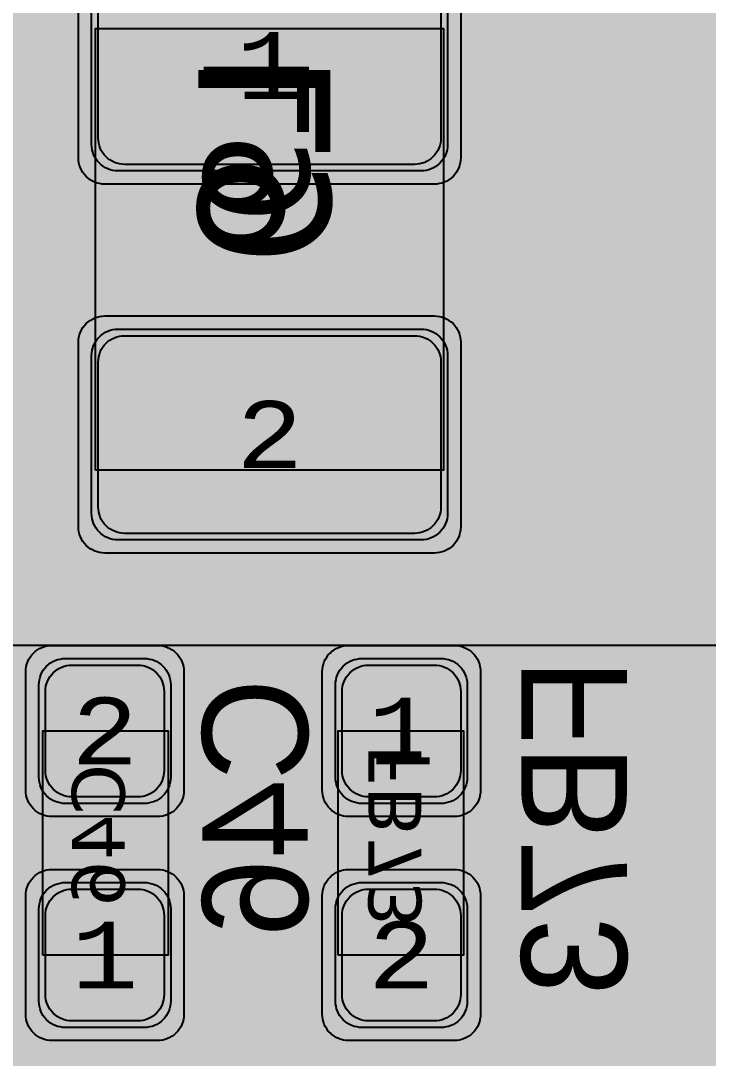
# Model space of a CAD drawing. Extents: x -28 to 199, y -61 to 255.
# Drawn here: x 36.86 to 42.08, y 205.87 to 213.74 of the extents above; entities that cross this region are included whole.
import ezdxf
from ezdxf.enums import TextEntityAlignment as Align

# ---------------------------------------------------------------- set-up
doc = ezdxf.new("R2010")
doc.units = 0
doc.header["$MEASUREMENT"] = 0
for name, color, linetype in [('ASSEMBLY_OUTLINES_BTM', 191, 'CONTINUOUS'), ('ASSEMBLY_OUTLINES_TOP', 102, 'CONTINUOUS'), ('ASSEMBLY_PART_NUMBERS_BTM', 191, 'CONTINUOUS'), ('ASSEMBLY_PART_NUMBERS_TOP', 102, 'CONTINUOUS'), ('ASSEMBLY_REF_DES_BTM', 191, 'CONTINUOUS'), ('DRILL_DRAWING', 21, 'CONTINUOUS'), ('GENERATED_SILKSCREEN_BTM', 255, 'CONTINUOUS'), ('GENERATED_SILKSCREEN_TOP', 140, 'CONTINUOUS'), ('PART_PADS_SMD_BTM', 10, 'CONTINUOUS'), ('PIN_NUMBERS_BTM', 8, 'CONTINUOUS'), ('PIN_NUMBERS_TOP', 8, 'CONTINUOUS'), ('PLACEMENT_OUTLINES_BTM', 222, 'CONTINUOUS'), ('PLACEMENT_OUTLINES_TOP', 130, 'CONTINUOUS'), ('PLANE_DATA_LAYER_TOP', 150, 'CONTINUOUS'), ('PLANE_SHAPES_LAYER_2', 230, 'CONTINUOUS'), ('PLANE_SHAPES_LAYER_3', 81, 'CONTINUOUS'), ('PLANE_SHAPES_LAYER_TOP', 150, 'CONTINUOUS'), ('SILKSCREEN_OUTLINES_BTM', 211, 'CONTINUOUS'), ('SILKSCREEN_OUTLINES_TOP', 150, 'CONTINUOUS'), ('SILKSCREEN_REF_DES_BTM', 211, 'CONTINUOUS'), ('SOLDERMASK_PADS_BTM', 12, 'CONTINUOUS'), ('SOLDERPASTE_PADS_BTM', 12, 'CONTINUOUS'), ('TRACES_LAYER_BOTTOM', 10, 'CONTINUOUS'), ('TRACES_LAYER_TOP', 150, 'CONTINUOUS')]:
    doc.layers.add(name, color=color, linetype=linetype)
doc.styles.add('COURIER_NEW', font='COUR.TTF')
doc.styles.add('VERDANA', font='verdana.TTF')
doc.styles.add('VERIBEST_GERBER_0', font='txt')

msp = doc.modelspace()

# ---------------------------------------------------------------- hatches: boundary and pattern name
at = {"layer": 'PLANE_DATA_LAYER_TOP'}
h = msp.add_hatch(color=256, dxfattribs=at)
h.paths.add_polyline_path([(80, 232.365844, -0.1989099556854013), (79.977682, 232.311963), (76.210945, 228.545226, -0.1989133663345171), (76.157063, 228.522908), (59.914305, 228.522908, -0.198913366334503), (59.860423, 228.545226), (59.320177, 229.085472, 0.1989122151386104), (58.966624, 229.231919), (50.250273, 229.231919, 0.0837973501695308), (50.086168, 229.204221, -0.0837986131993937), (50.061158, 229.2), (49.753893, 229.2, -0.1385740107174436), (49.714013, 229.211269, 1.0804036103222296), (49.168413, 228.146495, -0.8191892513054791), (49.139002, 228), (48.689638, 228, -0.1756631756824748), (48.640808, 228.017701, 0.3625092994040223), (47.359192, 228.017701, -0.1756631756824748), (47.310362, 228), (47.000008, 228, 0.414213562373095), (47, 227.999992), (47, 225.568799, -0.1989099556854013), (46.977682, 225.514918), (45.792168, 224.329403, 0.1989122151386141), (45.645721, 223.97585), (45.645721, 222.741241, -0.7495331930101992), (45.505318, 222.700199, 3.4209104294883637), (45.505318, 221.299801, -0.7495331930101992), (45.645721, 221.258759), (45.645721, 216.903659, 0.1989122151386141), (45.792168, 216.550106), (46.977682, 215.364592, -0.1989099556853327), (47, 215.310711), (47, 208.3262, -0.414213562373095), (46.9238, 208.25), (40.250008, 208.25, 0.414213562373095), (40.25, 208.249992), (40.25, 207.509818, -0.1989099556853327), (40.227682, 207.455937), (39.293327, 206.521582, -0.1630063276675114), (39.250007, 206.5, 0.3431077501110799), (39.25, 206.499993, -0.163006327667525), (39.228418, 206.456673), (39.204184, 206.432439, 0.1989122151386036), (39.057737, 206.078886), (39.057737, 199.827847, -0.1989099556853499), (39.035419, 199.773966), (38.237431, 198.975978, -0.1989133663344342), (38.183549, 198.95366), (34.8262, 198.95366, -0.414213562373095), (34.75, 199.02986), (34.75, 206.499992, 0.414213562373095), (34.749992, 206.5), (34.317913, 206.5, -0.1960198588118564), (34.264635, 206.521722, 0.1960197135562124), (33.95, 206.65), (31.85, 206.65, 0.1960197135562153), (31.535365, 206.521722, -0.1960198588118564), (31.482087, 206.5), (30.017913, 206.5, -0.1960198588118564), (29.964635, 206.521722, 0.1960197135562153), (29.65, 206.65), (27.55, 206.65, 0.1960197135562138), (27.235365, 206.521722, -0.196019858811865), (27.182087, 206.5), (26.0762, 206.5, -0.414213562373095), (26, 206.5762), (26, 209.249992, 0.414213562373095), (25.999992, 209.25), (22.5762, 209.25, -0.414213562373095), (22.5, 209.3262), (22.5, 217.1738, -0.414213562373095), (22.5762, 217.25), (40.249992, 217.25, 0.414213562373095), (40.25, 217.250008), (40.25, 235.6738, -0.414213562373095), (40.3262, 235.75), (40.926501, 235.75, -0.3936083065980414), (41.00251, 235.679195, 0.9315311087574788), (42.99749, 235.679195, -0.3936083065980414), (43.073499, 235.75), (45.676501, 235.75, -0.3936083065980414), (45.75251, 235.679195, 0.9315311087574788), (47.74749, 235.679195, -0.3936083065980414), (47.823499, 235.75), (54.749992, 235.75, 0.414213562373095), (54.75, 235.750008), (54.75, 253.9238, -0.414213562373095), (54.8262, 254), (76.4238, 254, -0.414213562373095), (76.5, 253.9238), (76.5, 245.000008, 0.414213562373095), (76.500008, 245), (76.9238, 245, -0.414213562373095), (77, 244.9238), (77, 243.738669, -0.1989099556853327), (76.977682, 243.684788), (75.896687, 242.603793, -0.138572885290835), (75.860519, 242.583563, 0.3470511284967585), (75.4, 242.000001), (75.4, 241.999997, 0.8890740124386082), (76.583563, 241.860519, -0.1385728852907777), (76.603793, 241.896687), (77.853553, 243.146447, 0.1989122151386141), (78, 243.5), (78, 244.9238, -0.414213562373095), (78.0762, 245), (79.9238, 245, -0.414213562373095), (80, 244.9238)], flags=0)
h.paths.add_polyline_path([(43.11, 211.84, -0.9999999999999999), (45.709999999999994, 211.84, -0.9999999999999999)], flags=0)
h.paths.add_polyline_path([(43.11, 232.16, -0.9999999999999999), (45.709999999999994, 232.16, -0.9999999999999999)], flags=0)
h.paths.add_polyline_path([(70.36, 251.16, -0.9999999999999999), (72.96, 251.16, -0.9999999999999999)], flags=0)
h.paths.add_polyline_path([(75.85382, 232.201656, 1.5269321533254407), (77.798344, 234.14618, -0.3083936079367561), (77.75, 234.217106), (77.75, 236.85, 0.1989122151386141), (77.603553, 237.203553), (74.003793, 240.803313, -0.1385728852908702), (73.983563, 240.839481, 0.5290192293501887), (73.056188, 241.191725, -0.5447508126718748), (72.937635, 241.2401, 0.9111800432088785), (70.36, 241), (70.36, 240.999999, 0.7658860095707771), (72.783466, 240.345916, -0.5447523950639244), (72.911374, 240.351799, 0.1812054976169237), (73.260519, 240.116437, -0.1385728852908801), (73.296687, 240.096207), (76.727682, 236.665212, -0.1989099556853327), (76.75, 236.611331), (76.75, 234.217106, -0.3083936079367562), (76.701656, 234.14618, 0.2085264349626477), (75.85382, 233.298344, -0.30839360793669), (75.782894, 233.25), (73.57, 233.25, 0.1989122151386067), (73.216447, 233.103553), (72.190166, 232.077272, -0.292650029123305), (72.109912, 232.059663, 4.55738777888818), (72.879663, 231.289912, -0.0885792902101388), (72.874954, 231.316284), (72.874954, 231.316285, -0.1989099556854013), (72.897272, 231.370166), (73.754788, 232.227682, -0.1989133663345172), (73.80867, 232.25), (75.782894, 232.25, -0.30839360793669)], flags=0)
at = {"layer": 'PLANE_SHAPES_LAYER_2'}
h = msp.add_hatch(color=256, dxfattribs=at)
h.paths.add_polyline_path([(169.5, 129.25), (149.5, 129.25), (142.25, 122), (142.25, 90.5), (147.5, 90.5), (147.5, 80), (154, 80), (154, 69.25), (131.75, 69.25), (131.75, 73.25), (121.25, 73.25), (121.25, 81), (110.5, 81), (110.5, 125.75), (106.5, 125.75), (106.5, 128.75), (93.5, 128.75), (93.5, 120.25), (91.75, 120.25), (91.75, 121.5), (80, 121.5), (80, 118.25), (73.25, 118.25), (73.25, 124.5), (67.5, 124.5), (67.5, 128), (57.75, 128), (57.75, 120.25), (55.25, 120.25), (55.25, 121.5), (47.5, 121.5), (47.5, 119), (35, 119), (35, 134.75), (32.75, 134.75), (32.75, 159.75), (29.25, 159.75), (29.25, 175.25), (22.5, 175.25), (22.5, 195.25), (17.25, 195.25), (17.25, 198), (22.5, 198), (22.5, 216.5), (40.25, 216.5), (40.25, 235.5), (54.5, 235.5), (54.5, 254), (87.25, 254), (87.25, 236.25), (86.25, 236.25), (86.25, 228.75), (81, 228.75), (81, 218.75), (95.25, 218.75), (95.25, 194.5), (87, 194.5), (87, 172), (131.1, 172), (131.1, 208.75), (115.5, 208.75), (115.5, 213.75), (106.75, 213.75), (106.75, 218.75), (110.25, 222.25), (110.25, 226.25), (142.5, 226.25), (142.5, 221.5), (160.5, 221.5), (160.5, 240.75), (169.5, 240.75)])
h.paths.add_polyline_path([(35.5, 149.5), (41.75, 149.5), (41.75, 152), (39.25, 152), (39.25, 154), (37.75, 154), (37.75, 152), (35.5, 152)], flags=16)
h.paths.add_polyline_path([(37.5, 125.75), (37.5, 128.75), (42.75, 128.75), (42.75, 125.75)], flags=16)
h.paths.add_polyline_path([(52, 127.75), (52, 130.75), (54.25, 130.75), (54.25, 127.75)], flags=16)
h.paths.add_polyline_path([(50.75, 219.5), (50.75, 226.5), (71.75, 226.5), (71.75, 219.5)], flags=16)
h.paths.add_polyline_path([(66.5, 150.75), (66.5, 177.5), (72.25, 177.5), (72.25, 150.75)], flags=16)
h.paths.add_polyline_path([(47.25, 185.25), (73, 185.25), (73, 188.25), (70.25, 188.25), (70.25, 191), (47.25, 191)], flags=16)
h.paths.add_polyline_path([(84.5, 208), (84.5, 212.75), (85, 212.75), (85, 208)], flags=16)
h.paths.add_polyline_path([(61.5, 137.25), (87.75, 137.25), (87.75, 140.5), (84.75, 140.5), (84.75, 143), (61.5, 143)], flags=16)
h.paths.add_polyline_path([(88.75, 127), (88.75, 130), (91, 130), (91, 127)], flags=16)
h.paths.add_polyline_path([(85.5, 130.25), (85.5, 132.5), (91, 132.5), (91, 130.25)], flags=16)
h.paths.add_polyline_path([(108.75, 142.25), (135.75, 142.25), (135.75, 145.75), (132.25, 145.75), (132.25, 149), (108.75, 149)], flags=16)
h.paths.add_polyline_path([(114.25, 126.75), (140.75, 126.75), (140.75, 129.75), (137.25, 129.75), (137.25, 133), (114.25, 133)], flags=16)
h.paths.add_polyline_path([(155.25, 180.25), (166.25, 180.25), (166.25, 186.25), (152.25, 186.25), (152.25, 183), (155.25, 183)], flags=16)
at = {"layer": 'PLANE_SHAPES_LAYER_3'}
h = msp.add_hatch(color=256, dxfattribs=at)
h.paths.add_polyline_path([(169.5, 129.25), (149.5, 129.25), (142.25, 122), (142.25, 90.5), (147.5, 90.5), (147.5, 80), (154, 80), (154, 69.25), (131.75, 69.25), (131.75, 73.25), (121.25, 73.25), (121.25, 81), (110.5, 81), (110.5, 125.75), (106.5, 125.75), (106.5, 128.75), (93.5, 128.75), (93.5, 120.25), (91.75, 120.25), (91.75, 121.5), (80, 121.5), (80, 118.25), (73.25, 118.25), (73.25, 124.5), (67.5, 124.5), (67.5, 127.75), (58.25, 127.75), (58.25, 130.25), (88.75, 130.25), (88.75, 127), (91, 127), (91, 132.5), (55, 132.5), (55, 131.25), (52, 131.25), (52, 127.75), (55, 127.75), (55, 127.25), (57.75, 127.25), (57.75, 120.25), (55.25, 120.25), (55.25, 121.5), (47.5, 121.5), (47.5, 119), (35, 119), (35, 134.75), (32.75, 134.75), (32.75, 159.75), (29.25, 159.75), (29.25, 175.25), (22.5, 175.25), (22.5, 195.25), (17.25, 195.25), (17.25, 198), (22.5, 198), (22.5, 216.5), (40.25, 216.5), (40.25, 235.5), (54.5, 235.5), (54.5, 254), (87.25, 254), (87.25, 236.25), (86.25, 236.25), (86.25, 228.75), (81, 228.75), (81, 218.75), (95.25, 218.75), (95.25, 194.5), (87, 194.5), (87, 172), (131.1, 172), (131.1, 208.75), (115.5, 208.75), (115.5, 213.75), (106.75, 213.75), (106.75, 218.75), (110.25, 222.25), (110.25, 226.25), (142.5, 226.25), (142.5, 221.5), (160.5, 221.5), (160.5, 240.75), (169.5, 240.75)])
h.paths.add_polyline_path([(35.5, 149.5), (41.75, 149.5), (41.75, 152), (39.25, 152), (39.25, 154), (37.75, 154), (37.75, 152), (35.5, 152)], flags=16)
h.paths.add_polyline_path([(37.5, 125.75), (37.5, 128.75), (42.75, 128.75), (42.75, 125.75)], flags=16)
h.paths.add_polyline_path([(50.75, 219.5), (50.75, 226.5), (71.75, 226.5), (71.75, 219.5)], flags=16)
h.paths.add_polyline_path([(66.5, 150.75), (66.5, 177.5), (72.25, 177.5), (72.25, 150.75)], flags=16)
h.paths.add_polyline_path([(47.25, 185.25), (73, 185.25), (73, 188.25), (70.25, 188.25), (70.25, 191), (47.25, 191)], flags=16)
h.paths.add_polyline_path([(84.5, 208), (84.5, 212.75), (85, 212.75), (85, 208)], flags=16)
h.paths.add_polyline_path([(61.5, 137.25), (87.75, 137.25), (87.75, 140.5), (84.75, 140.5), (84.75, 143), (61.5, 143)], flags=16)
h.paths.add_polyline_path([(108.75, 142.25), (135.75, 142.25), (135.75, 145.75), (132.25, 145.75), (132.25, 149), (108.75, 149)], flags=16)
h.paths.add_polyline_path([(114.25, 126.75), (140.75, 126.75), (140.75, 129.75), (137.25, 129.75), (137.25, 133), (114.25, 133)], flags=16)
h.paths.add_polyline_path([(155.25, 180.25), (166.25, 180.25), (166.25, 186.25), (152.25, 186.25), (152.25, 183), (155.25, 183)], flags=16)

# ---------------------------------------------------------------- linework, layer by layer
at = {"layer": 'ASSEMBLY_OUTLINES_BTM'}
for points in [[(37.43, 210.33), (37.43, 213.68), (40.07, 213.68), (40.07, 210.33)], [(37.03, 206.65), (37.03, 208.35), (37.98, 208.35), (37.98, 206.65)], [(39.27, 206.65), (39.27, 208.35), (40.22, 208.35), (40.22, 206.65)]]:
    msp.add_lwpolyline(points, close=True, dxfattribs=at)
at = {"layer": 'ASSEMBLY_OUTLINES_TOP', "const_width": 0.2}
msp.add_lwpolyline([(21.25, 209), (21.25, 235), (47.25, 235), (47.25, 209)], close=True, dxfattribs=at)
at = {"layer": 'GENERATED_SILKSCREEN_BTM', "const_width": 0.15}
for points in [[(37.430005, 211.416164, 1.1642e-05), (37.429995, 211.416156), (37.429995, 212.583844, 1.1642e-05), (37.430005, 212.583836), (37.430005, 211.416164)], [(39.295005, 212.399), (39.294005, 212.368, -0.0493889889), (39.294005, 212.367999), (39.292005, 212.337, -0.0493889889), (39.292005, 212.336999), (39.289005, 212.307), (39.289005, 212.306999), (39.284005, 212.278999), (39.278005, 212.250999, -0.0493889889), (39.278005, 212.250998), (39.271005, 212.224999), (39.271005, 212.224998), (39.262005, 212.198998), (39.252005, 212.174998, -0.1845275517), (39.252003, 212.174995), (39.240005, 212.151, -0.1119910938), (39.240004, 212.150998), (39.228005, 212.129, -0.1622776599), (39.228004, 212.128997), (39.214004, 212.107997), (39.199004, 212.086997), (39.183004, 212.067997, -0.0710678115), (39.183003, 212.067996), (39.166005, 212.049998, -0.1119910923), (39.166004, 212.049996), (39.148004, 212.031996, -0.1622776596), (39.148001, 212.031995), (39.129003, 212.015996), (39.109003, 212.000996), (39.088003, 211.985996, -0.0710678118), (39.088002, 211.985995), (39.066003, 211.972996, -0.1622776596), (39.066, 211.972995), (39.042004, 211.960997, -0.1622776604), (39.042002, 211.960995), (39.018002, 211.949995), (38.993002, 211.938995), (38.967002, 211.929995, -0.0990195134), (38.967, 211.929995), (38.940002, 211.921995, -0.049388989), (38.940001, 211.921995), (38.883001, 211.907995), (38.822001, 211.898995, -0.0990195139), (38.821999, 211.898995), (38.759001, 211.892995, -0.049388989), (38.759, 211.892995), (38.692, 211.890995), (38.657, 211.890995, -0.049388989), (38.656999, 211.890995), (38.623, 211.892995, -0.049388989), (38.622999, 211.892995), (38.591001, 211.894995, -0.0990195134), (38.590999, 211.894995), (38.560999, 211.898995), (38.532999, 211.902995), (38.505999, 211.908995), (38.479999, 211.915995, -0.049388989), (38.479998, 211.915995), (38.457, 211.922995, -0.0990195134), (38.456998, 211.922995), (38.433998, 211.930995), (38.412998, 211.940995, -0.1622776611), (38.412996, 211.940997), (38.393, 211.950995, -0.1622776605), (38.392997, 211.950996), (38.373998, 211.961995, -0.0710678118), (38.373997, 211.961996), (38.355997, 211.973996), (38.338997, 211.985996, -0.049388989), (38.338996, 211.985996), (38.322997, 211.999996, -0.0710678118), (38.322996, 211.999997), (38.307997, 212.013996, -0.0710678115), (38.307996, 212.013997), (38.285997, 212.038996, -0.071067812), (38.285996, 212.038997), (38.266996, 212.065997, -0.1622776597), (38.266995, 212.066), (38.250997, 212.095995, -0.1845275531), (38.250995, 212.095998), (38.236995, 212.126998), (38.236995, 212.126999), (38.226995, 212.158998, -0.049388989), (38.226995, 212.158999), (38.219995, 212.193999), (38.215995, 212.228999), (38.215995, 212.229), (38.213995, 212.265999, -0.0990195133), (38.213995, 212.266001), (38.214005, 212.266185), (38.215995, 212.303), (38.215995, 212.303001), (38.219995, 212.339001), (38.227995, 212.373001), (38.227995, 212.373002), (38.238995, 212.405002), (38.252995, 212.436002, -0.2052577019), (38.252998, 212.436005), (38.269995, 212.466, -0.1622776597), (38.269996, 212.466003), (38.290996, 212.494003), (38.313996, 212.521003, -0.0710678115), (38.313997, 212.521004), (38.318153, 212.525), (38.318167, 212.525), (38.314004, 212.520997), (38.291004, 212.493997), (38.270004, 212.465997, -0.0710678115), (38.270003, 212.465996), (38.253005, 212.436), (38.253005, 212.435998), (38.239005, 212.404998), (38.228005, 212.372998, -0.0493889889), (38.228005, 212.372997), (38.220005, 212.338999), (38.216005, 212.302999), (38.214005, 212.266), (38.216005, 212.229001), (38.220005, 212.194001), (38.227005, 212.159001), (38.237004, 212.127003, -0.071067812), (38.237005, 212.127002), (38.251005, 212.096002), (38.251005, 212.096), (38.267003, 212.066004, -0.0710678118), (38.267004, 212.066003), (38.286004, 212.039003), (38.308004, 212.014003), (38.323003, 212.000004, -0.049388989), (38.323004, 212.000004), (38.339003, 211.986004), (38.356003, 211.974004), (38.374003, 211.962004), (38.393003, 211.951004, -0.0710678127), (38.393004, 211.951003), (38.413, 211.941005, -0.0990195139), (38.413002, 211.941005), (38.434002, 211.931005), (38.457002, 211.923005, -0.0710678118), (38.457003, 211.923004), (38.480001, 211.916005), (38.506001, 211.909005), (38.533001, 211.903005), (38.561001, 211.899005), (38.591001, 211.895005), (38.623, 211.893005, -0.0493889894), (38.623001, 211.893005), (38.657, 211.891005), (38.692, 211.891005), (38.759, 211.893005), (38.821998, 211.899005, -0.049388989), (38.821999, 211.899005), (38.882999, 211.908005), (38.939999, 211.922005), (38.966997, 211.930004, -0.0710678117), (38.966998, 211.930005), (38.992998, 211.939005), (39.017998, 211.950005), (39.041998, 211.961005, -0.0990195139), (39.042, 211.961005), (39.065996, 211.973003, -0.071067812), (39.065997, 211.973004), (39.087997, 211.986004), (39.108997, 212.001004), (39.128997, 212.016004), (39.147995, 212.032003, -0.0710678118), (39.147996, 212.032004), (39.165996, 212.050004, -0.1119910931), (39.165998, 212.050005), (39.182996, 212.068003), (39.198996, 212.087003), (39.213996, 212.108003), (39.227996, 212.129003, -0.0710678117), (39.227997, 212.129004), (39.239995, 212.151, -0.1119910925), (39.239996, 212.151002), (39.251995, 212.175), (39.251995, 212.175002), (39.261995, 212.199002), (39.270995, 212.225002, -0.0710678117), (39.270996, 212.225003), (39.277995, 212.251001), (39.283995, 212.279001), (39.288995, 212.307001, -0.0493889889), (39.288995, 212.307002), (39.291995, 212.337, -0.0493889889), (39.291995, 212.337001), (39.293995, 212.368), (39.294995, 212.399), (39.293995, 212.435), (39.290995, 212.467998, -0.049388989), (39.290995, 212.467999), (39.285995, 212.497999), (39.278996, 212.524995), (39.146005, 212.524995), (39.146005, 212.518002), (39.151005, 212.507002), (39.156005, 212.494002), (39.156005, 212.494001), (39.161005, 212.478002, -0.0493889889), (39.161005, 212.478001), (39.166005, 212.461002, -0.0493889889), (39.166005, 212.461001), (39.170005, 212.442001), (39.173005, 212.422001), (39.173005, 212.422), (39.174005, 212.401), (39.175005, 212.379), (39.174005, 212.341), (39.174005, 212.340999), (39.169005, 212.305999), (39.162005, 212.272999), (39.162005, 212.272998), (39.152005, 212.241998), (39.139005, 212.212998, -0.2052577021), (39.139002, 212.212995), (39.123005, 212.185, -0.1622776597), (39.123004, 212.184997), (39.104004, 212.160997, -0.071067812), (39.104003, 212.160996), (39.083004, 212.137997, -0.0710678129), (39.083003, 212.137996), (39.058003, 212.116996), (39.032003, 212.098996, -0.071067812), (39.032002, 212.098995), (39.003004, 212.081996, -0.1119910928), (39.003002, 212.081995), (38.973002, 212.068995), (38.940002, 212.056995, -0.0990195139), (38.94, 212.056995), (38.904001, 212.047995), (38.867001, 212.040995, -0.0493889894), (38.867, 212.040995), (38.827001, 212.035995, -0.688436876), (38.826996, 212.036003), (38.845995, 212.068001), (38.845995, 212.068002), (38.860995, 212.099002), (38.873995, 212.129002, -0.0710678115), (38.873996, 212.129003), (38.882995, 212.158001, -0.0493889889), (38.882995, 212.158002), (38.890995, 212.187001), (38.895995, 212.218001, -0.0493889903), (38.895995, 212.218002), (38.898995, 212.25), (38.899995, 212.283), (38.898995, 212.314), (38.896995, 212.343999), (38.892995, 212.371999), (38.886995, 212.398999), (38.879996, 212.424997, -0.0710678115), (38.879995, 212.424998), (38.868995, 212.450998), (38.868995, 212.451), (38.854997, 212.476996, -0.0710678118), (38.854996, 212.476997), (38.838996, 212.502997), (38.821545, 212.525), (38.821558, 212.525), (38.839004, 212.503003, -0.0493889889), (38.839004, 212.503002), (38.855004, 212.477003, -0.1622776597), (38.855005, 212.477), (38.869003, 212.451005, -0.1845275532), (38.869005, 212.451002), (38.880005, 212.425002), (38.880005, 212.425001), (38.887005, 212.399002, -0.0493889889), (38.887005, 212.399001), (38.893005, 212.372001), (38.897005, 212.344001), (38.897005, 212.344), (38.899005, 212.314001, -0.0493889889), (38.899005, 212.314), (38.900005, 212.283), (38.899005, 212.25, -0.0493889889), (38.899005, 212.249999), (38.896005, 212.218), (38.896005, 212.217999), (38.891005, 212.186999, -0.0493889889), (38.891005, 212.186998), (38.883005, 212.157999, -0.049388989), (38.883005, 212.157998), (38.874005, 212.128999), (38.874005, 212.128998), (38.861005, 212.098998, -0.0493889889), (38.861005, 212.098997), (38.846005, 212.067998, -0.1622776593), (38.846003, 212.067996), (38.82701, 212.036006), (38.866999, 212.041005), (38.903999, 212.048005), (38.939997, 212.057005, -0.0493889891), (38.939998, 212.057005), (38.972998, 212.069005), (39.002998, 212.082005, -0.0493889891), (39.002999, 212.082005), (39.031997, 212.099004), (39.057997, 212.117004), (39.082997, 212.138004), (39.103996, 212.161003), (39.122996, 212.185003, -0.0710678118), (39.122997, 212.185004), (39.138995, 212.213), (39.138995, 212.213002), (39.151995, 212.242002), (39.161995, 212.273002, -0.0493889889), (39.161995, 212.273003), (39.168995, 212.306001), (39.173995, 212.341001), (39.174995, 212.379), (39.173995, 212.401), (39.172995, 212.421999), (39.169995, 212.441999), (39.165995, 212.460999), (39.160995, 212.477998, -0.0493889889), (39.160995, 212.477999), (39.155996, 212.493997, -0.071067812), (39.155995, 212.493998), (39.150995, 212.506998), (39.145995, 212.517998), (39.145995, 212.525), (39.279005, 212.525), (39.286005, 212.498002, -0.0493889903), (39.286005, 212.498001), (39.291005, 212.468001), (39.291005, 212.468), (39.294005, 212.435001, -0.0493889889), (39.294005, 212.435), (39.295005, 212.399)], [(40.070005, 211.416156, 1.1642e-05), (40.069995, 211.416164), (40.069995, 212.583836, 1.1642e-05), (40.070005, 212.583844), (40.070005, 211.416156)], [(37.980005, 207.207902, 1.22306e-05), (37.979995, 207.207911), (37.979995, 207.792089, 1.22306e-05), (37.980005, 207.792098), (37.980005, 207.207902)], [(39.270005, 207.207911, 1.22306e-05), (39.269995, 207.207902), (39.269995, 207.792098, 1.22306e-05), (39.270005, 207.792089), (39.270005, 207.207911)], [(37.030005, 207.216164, 1.1642e-05), (37.029995, 207.216156), (37.029995, 207.783844, 1.1642e-05), (37.030005, 207.783836), (37.030005, 207.216164)], [(40.220005, 207.216156, 1.1642e-05), (40.219995, 207.216164), (40.219995, 207.783836, 1.1642e-05), (40.220005, 207.783844), (40.220005, 207.216156)]]:
    msp.add_lwpolyline(points, format="xyb", dxfattribs=at)
for points in [[(38.662, 212.033), (38.636, 212.033), (38.611, 212.034), (38.587, 212.036), (38.565, 212.039), (38.544, 212.042), (38.524, 212.045), (38.506, 212.05), (38.489, 212.055), (38.458, 212.067), (38.43, 212.082), (38.407, 212.098), (38.387, 212.116), (38.372, 212.133), (38.36, 212.15), (38.35, 212.168), (38.342, 212.186), (38.336, 212.206), (38.331, 212.226), (38.329, 212.246), (38.328, 212.268), (38.329, 212.292), (38.332, 212.315), (38.337, 212.337), (38.344, 212.357), (38.353, 212.376), (38.363, 212.394), (38.376, 212.411), (38.391, 212.426), (38.407, 212.44), (38.425, 212.451), (38.445, 212.461), (38.466, 212.469), (38.489, 212.476), (38.514, 212.48), (38.54, 212.483), (38.567, 212.484), (38.599, 212.483), (38.628, 212.479), (38.653, 212.473), (38.676, 212.465), (38.696, 212.454), (38.715, 212.44), (38.732, 212.423), (38.749, 212.402), (38.759, 212.386), (38.767, 212.369), (38.773, 212.351), (38.778, 212.333), (38.781, 212.314), (38.783, 212.293), (38.785, 212.272), (38.785, 212.25), (38.784, 212.223), (38.781, 212.195), (38.777, 212.168), (38.77, 212.14), (38.762, 212.113), (38.752, 212.086), (38.741, 212.06), (38.728, 212.036), (38.699, 212.034), (38.691, 212.034), (38.683, 212.033), (38.673, 212.033), (38.662, 212.033)], [(40.6896, 208.2368), (40.688, 208.2312), (40.6848, 208.2264), (40.6792, 208.224), (40.6736, 208.2232), (40.6672, 208.224), (40.6616, 208.2264), (40.6584, 208.2312), (40.6568, 208.2368), (40.6568, 208.7768), (40.6584, 208.7824), (40.6624, 208.7864), (40.6672, 208.7912), (40.6728, 208.7928), (41.4408, 208.7928), (41.4464, 208.7912), (41.4512, 208.7872), (41.4536, 208.7824), (41.4544, 208.7768), (41.4536, 208.7704), (41.4512, 208.7648), (41.4464, 208.7608), (41.4408, 208.7592), (41.0368, 208.7592), (41.0368, 208.3968), (41.036, 208.3912), (41.032, 208.3864), (41.0264, 208.384), (41.0208, 208.3832), (41.0144, 208.384), (41.0088, 208.3864), (41.0056, 208.3912), (41.004, 208.3968), (41.004, 208.7592), (40.6896, 208.7592), (40.6896, 208.2368)], [(39.0336, 208.5), (38.924, 208.6344), (38.9216, 208.6384), (38.9184, 208.6392), (38.9152, 208.6408), (38.9112, 208.6416), (38.3624, 208.6416), (38.3584, 208.6408), (38.3552, 208.6392), (38.3536, 208.6376), (38.352, 208.6368), (38.3496, 208.6344), (38.24, 208.5), (38.2392, 208.4976), (38.2384, 208.4952), (38.2376, 208.4944), (38.2368, 208.4912), (38.2368, 208.2216), (38.2376, 208.2176), (38.2384, 208.216), (38.2392, 208.2136), (38.24, 208.2112), (38.3496, 208.076), (38.3536, 208.0728), (38.36, 208.0712), (38.364, 208.072), (38.3688, 208.0736), (38.372, 208.076), (38.3752, 208.08), (38.3776, 208.084), (38.3784, 208.088), (38.3784, 208.092), (38.376, 208.0952), (38.2696, 208.2272), (38.2696, 208.4856), (38.3704, 208.6088), (38.9032, 208.6088), (39.004, 208.4856), (39.004, 208.2272), (38.8976, 208.0952), (38.896, 208.092), (38.8952, 208.088), (38.896, 208.084), (38.8984, 208.08), (38.9016, 208.076), (38.9056, 208.0736), (38.9096, 208.072), (38.9152, 208.0712), (38.92, 208.0728), (38.924, 208.076), (39.0336, 208.2112), (39.0352, 208.2144), (39.036, 208.2152), (39.036, 208.2176), (39.0368, 208.2184), (39.0368, 208.2192), (39.0368, 208.2216), (39.0368, 208.4912), (39.036, 208.4944), (39.0352, 208.4976), (39.0336, 208.5)], [(40.7768, 207.4912), (40.6624, 207.5944), (40.6584, 207.6), (40.6568, 207.6056), (40.6568, 208.0208), (40.6584, 208.0264), (40.6616, 208.0312), (40.6672, 208.0352), (40.6728, 208.0368), (41.0224, 208.0368), (41.0248, 208.0368), (41.0272, 208.0368), (41.4408, 208.0368), (41.4464, 208.0352), (41.452, 208.0312), (41.456, 208.0264), (41.4568, 208.0208), (41.4568, 207.6008), (41.3424, 207.4696), (41.3376, 207.4664), (41.3312, 207.4648), (41.16, 207.4648), (41.0272, 207.5824), (40.96, 207.4984), (40.9568, 207.496), (40.9528, 207.4936), (40.9488, 207.492), (40.9464, 207.4912), (40.7768, 207.4912)], [(40.6896, 208.0032), (40.6896, 207.6136), (40.7888, 207.524), (40.9376, 207.524), (41.0088, 207.612), (41.0088, 208.0032), (40.6896, 208.0032)], [(41.0416, 208.0032), (41.0416, 207.6144), (41.1736, 207.4968), (41.324, 207.4968), (41.424, 207.612), (41.424, 208.0032), (41.0416, 208.0032)], [(39.0208, 207.4016), (39.0272, 207.4008), (39.0312, 207.3968), (39.0336, 207.3912), (39.0344, 207.3856), (39.0336, 207.38), (39.0312, 207.3752), (39.0272, 207.3712), (39.0208, 207.3696), (38.7784, 207.3696), (38.7784, 207.332), (38.7768, 207.3264), (38.7736, 207.3216), (38.768, 207.3192), (38.7624, 207.3184), (38.756, 207.3192), (38.7504, 207.3216), (38.7464, 207.3264), (38.7456, 207.332), (38.7456, 207.3696), (38.2752, 207.3696), (38.2712, 207.3704), (38.268, 207.372), (38.2648, 207.376), (38.2624, 207.38), (38.2608, 207.3848), (38.26, 207.3896), (38.2608, 207.3936), (38.264, 207.3976), (38.7496, 207.8832), (38.7544, 207.8864), (38.7592, 207.888), (38.764, 207.8872), (38.7696, 207.884), (38.7736, 207.8824), (38.776, 207.8792), (38.7776, 207.876), (38.7784, 207.872), (38.7784, 207.4016), (39.0208, 207.4016)], [(38.7456, 207.832), (38.316, 207.4016), (38.7456, 207.4016), (38.7456, 207.832)], [(41.4328, 207.1696), (41.4384, 207.1712), (41.444, 207.1704), (41.4488, 207.1664), (41.452, 207.1624), (41.4536, 207.1568), (41.4544, 207.1512), (41.452, 207.1464), (41.448, 207.1424), (40.6808, 206.7112), (40.6768, 206.7096), (40.6736, 206.7096), (40.6704, 206.7096), (40.6672, 206.7112), (40.6624, 206.7136), (40.6592, 206.7168), (40.6576, 206.7208), (40.6568, 206.7248), (40.6568, 207.2648), (40.6584, 207.2704), (40.6624, 207.2744), (40.6672, 207.2776), (40.6736, 207.2784), (40.6792, 207.2776), (40.6848, 207.2744), (40.6888, 207.2704), (40.6896, 207.2648), (40.6896, 206.752), (41.4328, 207.1696)], [(38.24, 206.7), (38.3496, 206.5656), (38.3536, 206.5616), (38.36, 206.5608), (38.364, 206.5616), (38.3688, 206.5632), (38.372, 206.5656), (38.3752, 206.5696), (38.3776, 206.5736), (38.3784, 206.5776), (38.3784, 206.5816), (38.376, 206.5848), (38.2696, 206.716), (38.2696, 206.9752), (38.3704, 207.0984), (38.6576, 207.0984), (38.5688, 206.9896), (38.568, 206.9864), (38.5672, 206.9848), (38.5672, 206.984), (38.5664, 206.984), (38.5656, 206.98), (38.5656, 206.7104), (38.5664, 206.7072), (38.5672, 206.7064), (38.5672, 206.7056), (38.568, 206.7032), (38.5688, 206.7), (38.6776, 206.5656), (38.68, 206.5648), (38.6808, 206.5632), (38.6816, 206.5624), (38.6832, 206.5624), (38.6888, 206.5608), (38.6912, 206.56), (38.9112, 206.56), (38.9152, 206.5608), (38.9184, 206.5624), (38.9216, 206.5632), (38.924, 206.5656), (39.0336, 206.7), (39.0352, 206.704), (39.036, 206.7048), (39.036, 206.7064), (39.0368, 206.708), (39.0368, 206.7088), (39.0368, 206.7104), (39.0368, 206.98), (39.036, 206.9832), (39.0352, 206.9864), (39.0336, 206.9896), (38.924, 207.124), (38.9224, 207.1256), (38.9216, 207.1272), (38.9192, 207.1288), (38.9136, 207.1304), (38.9112, 207.1312), (38.3624, 207.1312), (38.3584, 207.1304), (38.3552, 207.1288), (38.3536, 207.1272), (38.352, 207.1256), (38.3496, 207.124), (38.24, 206.9896), (38.2392, 206.9864), (38.2384, 206.984), (38.2376, 206.9832), (38.2368, 206.98), (38.2368, 206.7104), (38.2376, 206.7072), (38.2376, 206.7064), (38.2384, 206.7056), (38.2392, 206.7032), (38.24, 206.7)], [(38.6992, 207.0984), (38.9032, 207.0984), (39.004, 206.9752), (39.004, 206.7168), (38.9032, 206.592), (38.6992, 206.592), (38.5976, 206.7168), (38.5976, 206.9752), (38.6992, 207.0984)], [(41.4536, 206.3824), (41.344, 206.5176), (41.34, 206.5216), (41.3376, 206.5224), (41.3352, 206.5224), (41.3296, 206.5216), (41.324, 206.5184), (41.32, 206.5144), (41.3168, 206.5096), (41.316, 206.504), (41.3176, 206.4984), (41.424, 206.368), (41.424, 206.1096), (41.3232, 205.9848), (41.1744, 205.9848), (41.0728, 206.108), (41.0728, 206.2408), (41.0712, 206.2472), (41.068, 206.2512), (41.0624, 206.2536), (41.0568, 206.2544), (41.0512, 206.2536), (41.0456, 206.2512), (41.0424, 206.2472), (41.0408, 206.2408), (41.0408, 206.108), (40.9392, 205.9848), (40.7904, 205.9848), (40.6896, 206.1096), (40.6896, 206.368), (40.796, 206.4984), (40.7976, 206.504), (40.7968, 206.5096), (40.7944, 206.5144), (40.7896, 206.5184), (40.7848, 206.5216), (40.7792, 206.5224), (40.776, 206.5224), (40.7736, 206.5216), (40.7696, 206.5176), (40.66, 206.3824), (40.6592, 206.38), (40.6584, 206.3776), (40.6576, 206.3768), (40.6568, 206.3736), (40.6568, 206.104), (40.6576, 206.1), (40.6584, 206.0984), (40.6592, 206.096), (40.66, 206.0936), (40.7696, 205.9584), (40.7736, 205.956), (40.7768, 205.9552), (40.7792, 205.9536), (40.7824, 205.9528), (40.9472, 205.9528), (40.9496, 205.9536), (40.9552, 205.9552), (40.9592, 205.956), (40.9608, 205.9584), (41.0568, 206.076), (41.1528, 205.9584), (41.1544, 205.9576), (41.156, 205.956), (41.1568, 205.9552), (41.1584, 205.9552), (41.164, 205.9536), (41.1664, 205.9528), (41.3312, 205.9528), (41.3352, 205.9536), (41.3384, 205.9552), (41.3416, 205.956), (41.344, 205.9584), (41.4536, 206.0936), (41.4552, 206.0968), (41.456, 206.0976), (41.456, 206.1), (41.4568, 206.1008), (41.4568, 206.1016), (41.4568, 206.104), (41.4568, 206.3736), (41.456, 206.3768), (41.4552, 206.38), (41.4536, 206.3824)]]:
    msp.add_lwpolyline(points, dxfattribs=at)
at = {"layer": 'GENERATED_SILKSCREEN_TOP', "const_width": 0.15}
msp.add_lwpolyline([(21.25, 209), (21.25, 235), (47.25, 235), (47.25, 209)], close=True, dxfattribs=at)
at = {"layer": 'PART_PADS_SMD_BTM'}
for points in [[(40.1, 212.8, -0.4142135624), (39.9, 212.6), (37.6, 212.6, -0.4142135624), (37.4, 212.8), (37.4, 214, -0.4142135624), (37.6, 214.2), (39.9, 214.2, -0.4142135624), (40.1, 214)], [(40.1, 210, -0.4142135624), (39.9, 209.8), (37.6, 209.8, -0.4142135624), (37.4, 210), (37.4, 211.2, -0.4142135624), (37.6, 211.4), (39.9, 211.4, -0.4142135624), (40.1, 211.2)], [(37.2, 207.8, -0.4142135624), (37, 208), (37, 208.7, -0.4142135624), (37.2, 208.9), (37.8, 208.9, -0.4142135624), (38, 208.7), (38, 208, -0.4142135624), (37.8, 207.8)], [(40.05, 208.9, -0.4142135624), (40.25, 208.7), (40.25, 208, -0.4142135624), (40.05, 207.8), (39.45, 207.8, -0.4142135624), (39.25, 208), (39.25, 208.7, -0.4142135624), (39.45, 208.9)], [(37.2, 206.1, -0.4142135624), (37, 206.3), (37, 207, -0.4142135624), (37.2, 207.2), (37.8, 207.2, -0.4142135624), (38, 207), (38, 206.3, -0.4142135624), (37.8, 206.1)], [(40.05, 207.2, -0.4142135624), (40.25, 207), (40.25, 206.3, -0.4142135624), (40.05, 206.1), (39.45, 206.1, -0.4142135624), (39.25, 206.3), (39.25, 207, -0.4142135624), (39.45, 207.2)]]:
    msp.add_lwpolyline(points, format="xyb", close=True, dxfattribs=at)
at = {"layer": 'PLACEMENT_OUTLINES_BTM'}
for points in [[(37.43, 210.33), (37.43, 213.68), (40.07, 213.68), (40.07, 210.33)], [(37.03, 206.65), (37.03, 208.35), (37.98, 208.35), (37.98, 206.65)], [(39.27, 206.65), (39.27, 208.35), (40.22, 208.35), (40.22, 206.65)]]:
    msp.add_lwpolyline(points, close=True, dxfattribs=at)
at = {"layer": 'PLACEMENT_OUTLINES_TOP'}
msp.add_lwpolyline([(21.25, 209), (21.25, 235), (47.25, 235), (47.25, 209)], close=True, dxfattribs=at)
at = {"layer": 'PLANE_SHAPES_LAYER_TOP'}
for points in [[(40.25, 208.25), (47, 208.25), (40.25, 229.75), (47, 229.75)], [(22.5, 209.25), (40.25, 209.25), (22.5, 217.25), (40.25, 217.25)], [(26, 206.5), (40.25, 206.5), (26, 209.25), (40.25, 209.25)], [(34.75, 198.5), (39.25, 198.5), (34.75, 206.5), (39.25, 206.5)]]:
    msp.add_solid(points, dxfattribs=at)
at = {"layer": 'SILKSCREEN_OUTLINES_BTM'}
for points in [[(37.43, 210.33), (37.43, 213.68), (40.07, 213.68), (40.07, 210.33)], [(37.03, 206.65), (37.03, 208.35), (37.98, 208.35), (37.98, 206.65)], [(39.27, 206.65), (39.27, 208.35), (40.22, 208.35), (40.22, 206.65)]]:
    msp.add_lwpolyline(points, close=True, dxfattribs=at)
at = {"layer": 'SILKSCREEN_OUTLINES_TOP'}
msp.add_lwpolyline([(21.25, 209), (21.25, 235), (47.25, 235), (47.25, 209)], close=True, dxfattribs=at)
at = {"layer": 'SOLDERMASK_PADS_BTM'}
for points in [[(40.2, 212.7, -0.4142135624), (40, 212.5), (37.5, 212.5, -0.4142135624), (37.3, 212.7), (37.3, 214.1, -0.4142135624), (37.5, 214.3), (40, 214.3, -0.4142135624), (40.2, 214.1)], [(40.2, 209.9, -0.4142135624), (40, 209.7), (37.5, 209.7, -0.4142135624), (37.3, 209.9), (37.3, 211.3, -0.4142135624), (37.5, 211.5), (40, 211.5, -0.4142135624), (40.2, 211.3)], [(37.1, 207.7, -0.4142135624), (36.9, 207.9), (36.9, 208.8, -0.4142135624), (37.1, 209), (37.9, 209, -0.4142135624), (38.1, 208.8), (38.1, 207.9, -0.4142135624), (37.9, 207.7)], [(40.15, 209, -0.4142135624), (40.35, 208.8), (40.35, 207.9, -0.4142135624), (40.15, 207.7), (39.35, 207.7, -0.4142135624), (39.15, 207.9), (39.15, 208.8, -0.4142135624), (39.35, 209)], [(37.1, 206, -0.4142135624), (36.9, 206.2), (36.9, 207.1, -0.4142135624), (37.1, 207.3), (37.9, 207.3, -0.4142135624), (38.1, 207.1), (38.1, 206.2, -0.4142135624), (37.9, 206)], [(40.15, 207.3, -0.4142135624), (40.35, 207.1), (40.35, 206.2, -0.4142135624), (40.15, 206), (39.35, 206, -0.4142135624), (39.15, 206.2), (39.15, 207.1, -0.4142135624), (39.35, 207.3)]]:
    msp.add_lwpolyline(points, format="xyb", close=True, dxfattribs=at)
at = {"layer": 'SOLDERPASTE_PADS_BTM'}
for points in [[(40.05, 212.85, -0.4142135624), (39.85, 212.65), (37.65, 212.65, -0.4142135624), (37.45, 212.85), (37.45, 213.95, -0.4142135624), (37.65, 214.15), (39.85, 214.15, -0.4142135624), (40.05, 213.95)], [(40.05, 210.05, -0.4142135624), (39.85, 209.85), (37.65, 209.85, -0.4142135624), (37.45, 210.05), (37.45, 211.15, -0.4142135624), (37.65, 211.35), (39.85, 211.35, -0.4142135624), (40.05, 211.15)], [(37.25, 207.85, -0.4142135624), (37.05, 208.05), (37.05, 208.65, -0.4142135624), (37.25, 208.85), (37.75, 208.85, -0.4142135624), (37.95, 208.65), (37.95, 208.05, -0.4142135624), (37.75, 207.85)], [(40, 208.85, -0.4142135624), (40.2, 208.65), (40.2, 208.05, -0.4142135624), (40, 207.85), (39.5, 207.85, -0.4142135624), (39.3, 208.05), (39.3, 208.65, -0.4142135624), (39.5, 208.85)], [(37.25, 206.15, -0.4142135624), (37.05, 206.35), (37.05, 206.95, -0.4142135624), (37.25, 207.15), (37.75, 207.15, -0.4142135624), (37.95, 206.95), (37.95, 206.35, -0.4142135624), (37.75, 206.15)], [(40, 207.15, -0.4142135624), (40.2, 206.95), (40.2, 206.35, -0.4142135624), (40, 206.15), (39.5, 206.15, -0.4142135624), (39.3, 206.35), (39.3, 206.95, -0.4142135624), (39.5, 207.15)]]:
    msp.add_lwpolyline(points, format="xyb", close=True, dxfattribs=at)
at = {"layer": 'TRACES_LAYER_BOTTOM', "const_width": 0.5}
for points in [[(38.75, 213.4), (38.75, 214.477), (39.523, 215.25), (42.35, 215.25)], [(38.75, 210.6), (38.75, 209.35), (39.738187, 208.361813), (39.75, 208.361813), (39.75, 208.35)], [(39.75, 208.35), (38.984813, 208.35), (38.973, 208.361813), (38.288813, 208.361813), (38.277, 208.35), (37.5, 208.35)], [(37.6, 205.4), (37.5, 205.5), (37.5, 206.65)], [(38, 201.1), (39.946247, 201.1), (40.369446, 201.523199), (40.369446, 205.203554), (39.75, 205.823), (39.75, 206.65)]]:
    msp.add_lwpolyline(points, dxfattribs=at)
at = {"layer": 'TRACES_LAYER_TOP', "const_width": 0.5}
for points in [[(50.25, 214.1), (50.8, 214.1), (53.324343, 211.575657), (53.324343, 208.074575), (52.557928, 207.30816), (40.787011, 207.30816), (39.557737, 206.078886), (39.557737, 199.589178), (38.422219, 198.45366), (23.528271, 198.45366), (23.252746, 198.178135), (23.252744, 198.178135), (22.712166, 197.637557), (22.712166, 197.637555), (18.232475, 193.157864), (18.232475, 178.615959), (22.917939, 173.930495)], [(23.217754, 174.6807), (18.926177, 178.972277), (18.926177, 192.83536), (23.70649, 197.615673), (38.904775, 197.615673), (40.314528, 199.025426), (40.314528, 205.530451), (41.422678, 206.638601), (52.807608, 206.638601), (54.050159, 207.881152), (54.050159, 212.599841), (53.75, 212.9), (53.75, 214.1)]]:
    msp.add_lwpolyline(points, dxfattribs=at)

# ---------------------------------------------------------------- texts
at = {"layer": 'ASSEMBLY_PART_NUMBERS_BTM', "style": 'VERIBEST_GERBER_0', "text_generation_flag": 2}
for s, p in [('UDZSTE-175.1B', (36.54, 228.25)), ('C1206C104K1RACTU', (37.79, 221.75)), ('NLFV32T-1R0M-EF', (41.29, 212)), ('CL10B104KB8SFNC', (34.96, 207.5))]:
    msp.add_text(s, height=2.032, rotation=90, dxfattribs=at).set_placement(p, align=Align.TOP_LEFT)
for s, p in [('GRM32DR71E106KA12L', (43.75, 212.71)), ('CL21B225KOFNNNE', (45.75, 206.46))]:
    msp.add_text(s, height=2.032, dxfattribs=at).set_placement(p, align=Align.TOP_LEFT)
at = {"layer": 'ASSEMBLY_PART_NUMBERS_TOP', "style": 'VERIBEST_GERBER_0'}
msp.add_text('MURS160-13-F', height=2.032, dxfattribs=at).set_placement((30.75, 207.79), align=Align.TOP_LEFT)
at = {"layer": 'ASSEMBLY_REF_DES_BTM', "style": 'VERDANA', "text_generation_flag": 2}
for s, height, p in [('L9', 0.8, (38.25, 213.5)), ('FB73', 0.4, (39.5, 208.25)), ('C46', 0.4, (37.25, 208.1))]:
    msp.add_text(s, height=height, rotation=90, dxfattribs=at).set_placement(p, align=Align.TOP_LEFT)
at = {"layer": 'DRILL_DRAWING', "style": 'VERIBEST_GERBER_0'}
for s, p in [('A', (37.6, 205.4)), ('T', (41.5, 205))]:
    msp.add_text(s, height=2, dxfattribs=at).set_placement(p, align=Align.MIDDLE_CENTER)
at = {"layer": 'PIN_NUMBERS_BTM', "style": 'COURIER_NEW'}
for s, p in [('1', (38.75, 213.4)), ('2', (38.75, 210.6)), ('2', (37.5, 208.35)), ('1', (39.75, 208.35)), ('1', (37.5, 206.65)), ('2', (39.75, 206.65))]:
    msp.add_text(s, height=0.508, dxfattribs=at).set_placement(p, align=Align.MIDDLE_CENTER)
at = {"layer": 'PIN_NUMBERS_TOP', "style": 'COURIER_NEW'}
for s, p in [('1', (38.75, 213.4)), ('2', (38.75, 210.6)), ('2', (37.5, 208.35)), ('1', (39.75, 208.35)), ('1', (37.5, 206.65)), ('2', (39.75, 206.65))]:
    msp.add_text(s, height=0.508, dxfattribs=at).set_placement(p, align=Align.MIDDLE_CENTER)
at = {"layer": 'SILKSCREEN_REF_DES_BTM', "text_generation_flag": 2}
for s, height, style, p in [('L9', 1, 'VERDANA', (38.21, 213.5)), ('FB73', 0.8, 'VERIBEST_GERBER_0', (40.66, 208.9)), ('C46', 0.8, 'VERIBEST_GERBER_0', (38.24, 208.75))]:
    msp.add_text(s, height=height, rotation=90, dxfattribs=dict(at, style=style)).set_placement(p, align=Align.TOP_LEFT)

doc.saveas('drawing.dxf')
